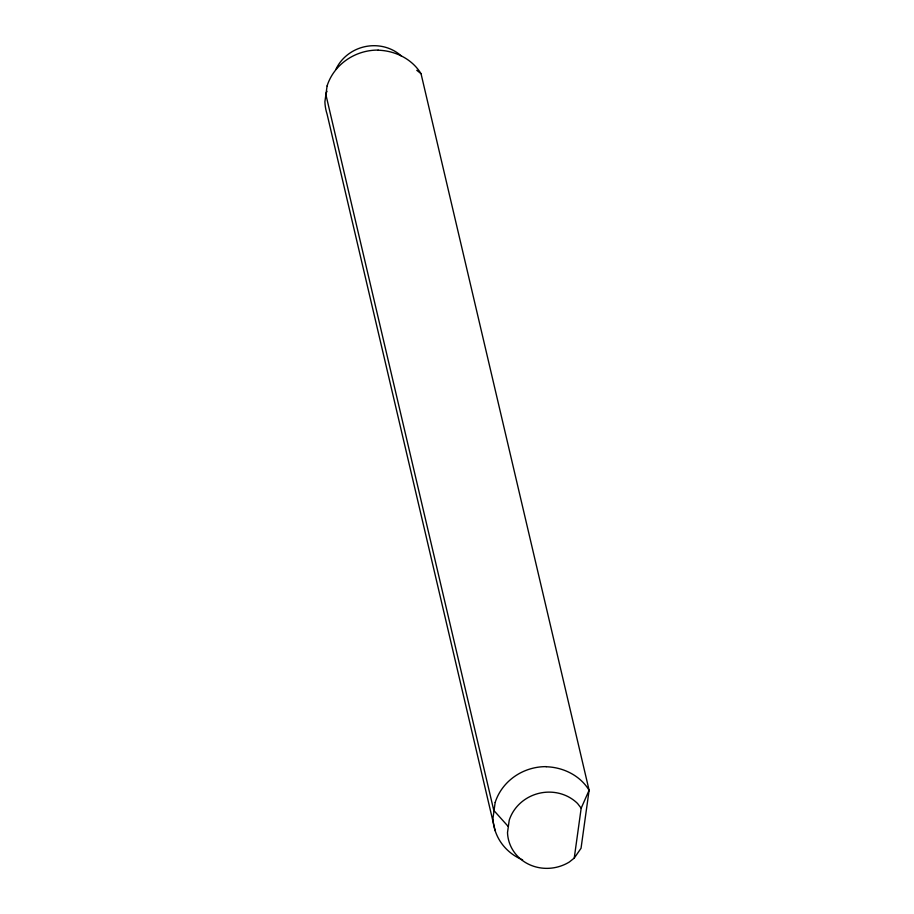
<?xml version="1.0" encoding="UTF-8"?>
<svg xmlns="http://www.w3.org/2000/svg" width="914" height="914" viewBox="0 0 914 914"><rect width="100%" height="100%" fill="white"/><g stroke="black" fill="none" stroke-linecap="round" stroke-linejoin="round"><path stroke-width="1.37" d="M574.243 858.086L581.178 808.182L577.511 803.44A40.604 38.057 -13.2 0 0 509.224 820.235L507.51 832.574A40.604 38.057 -13.2 0 0 569.365 861.993L574.243 858.086L581.041 848.272L589.107 790.244L421.034 73.691C412.02 58.907 395.145 50.67 378.122 50.201M327.086 85.996L324.893 101.74A51.687 48.453 -13.2 0 0 327.098 114.193L495.171 830.757M495.148 802.561L492.966 818.293A51.687 48.453 -13.2 0 0 522.614 859.868M581.178 808.182L589.107 790.244C580.093 775.46 563.207 767.223 546.184 766.755M327.041 91.32L325.704 93.845L493.777 810.398L508.138 826.382M416.773 70.287L421.034 73.691M495.171 802.423A51.687 48.453 -13.2 0 1 546.206 766.629M327.098 85.87A51.687 48.453 -13.2 0 1 378.133 50.076M336.021 69.098A40.604 38.057 -13.2 0 1 401.532 56.154"/></g></svg>
